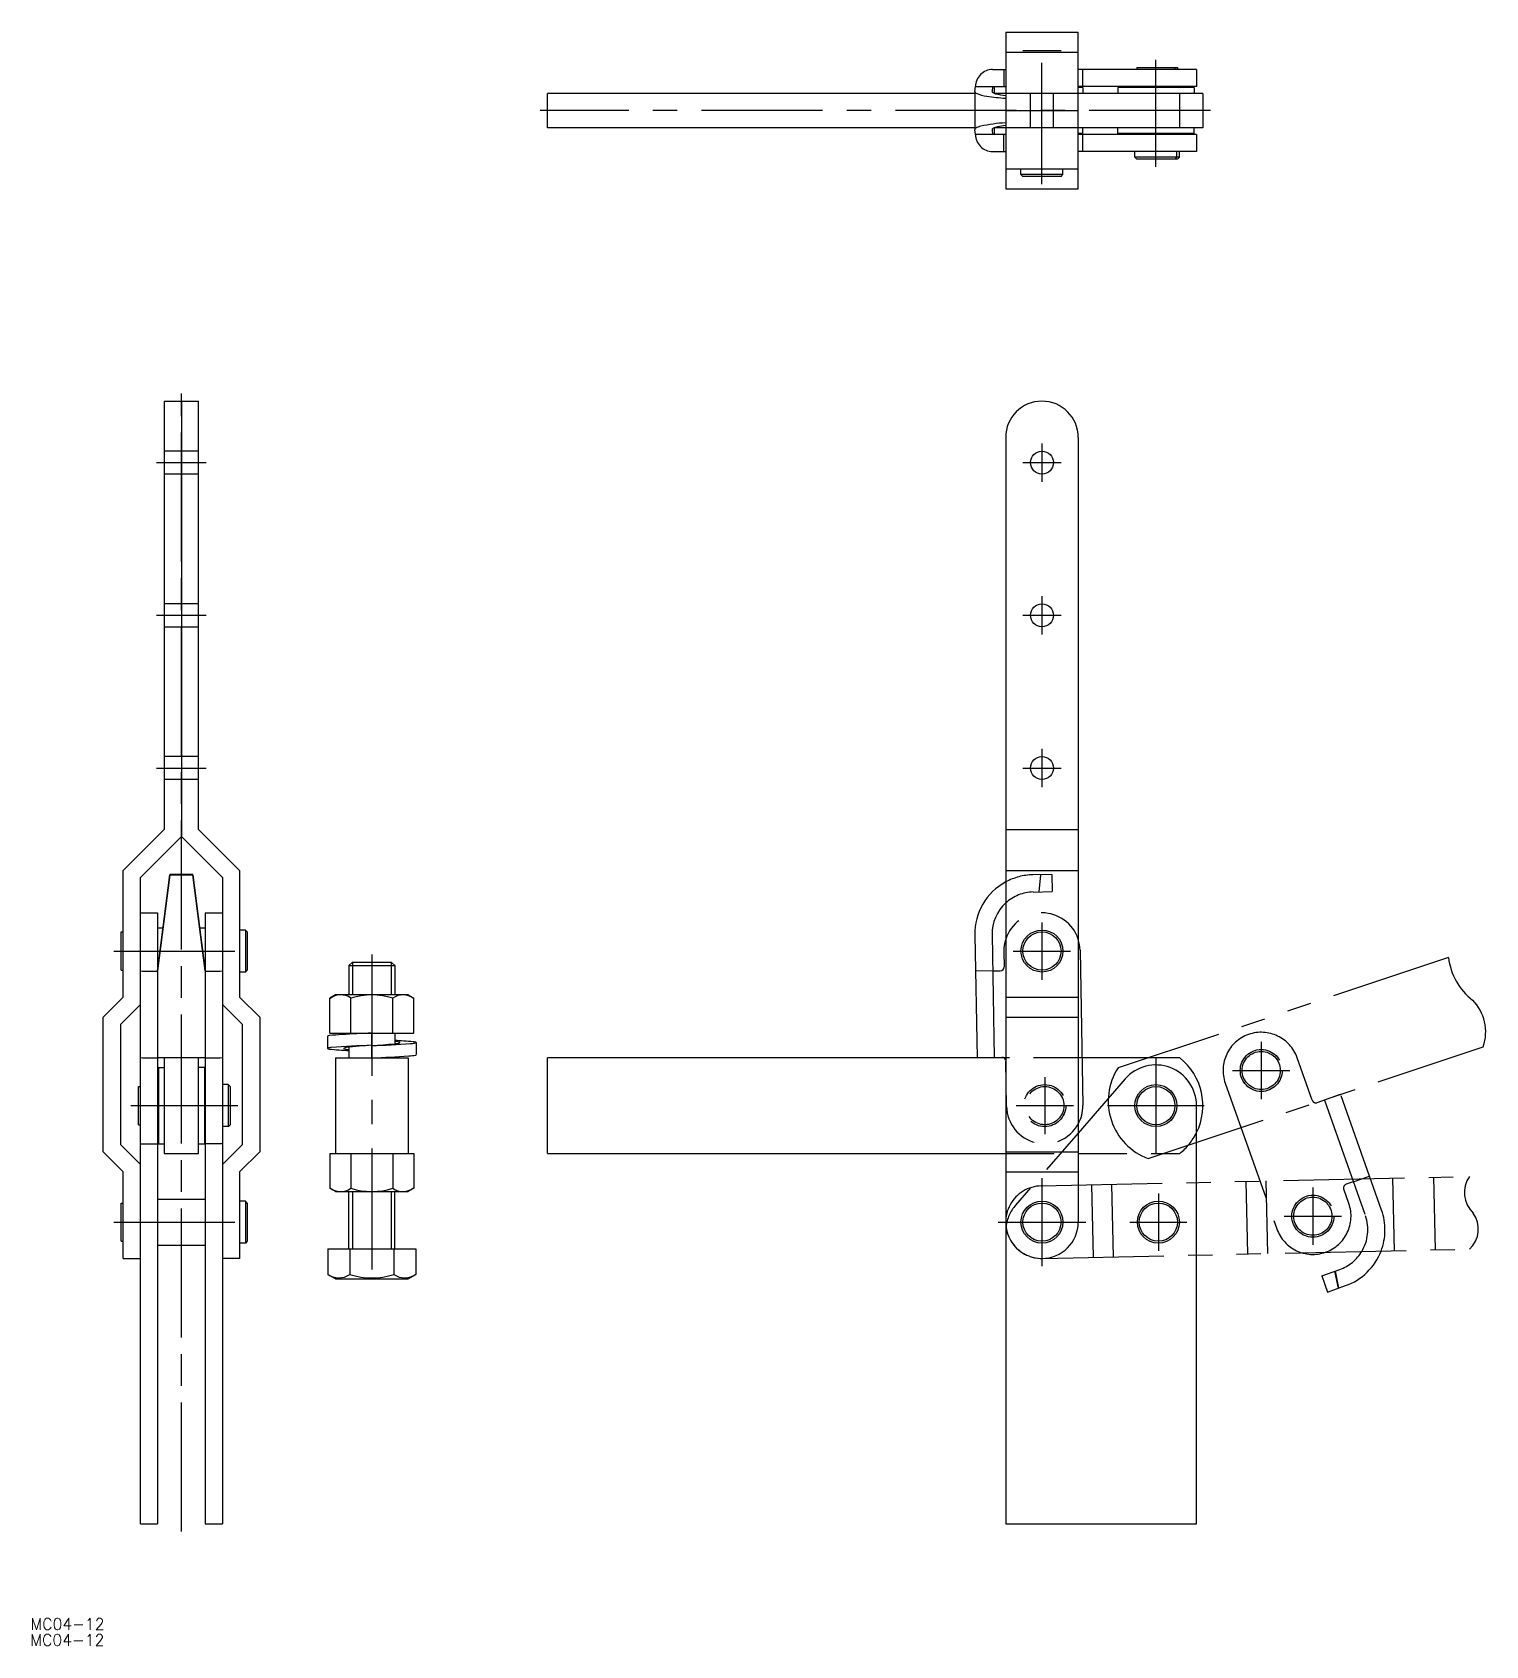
# Model space of a CAD drawing. Extents: x -255 to 126, y -32 to 391.
import ezdxf

# ---------------------------------------------------------------- set-up
doc = ezdxf.new("R2010")
doc.units = 0
for name, pattern in [('CENTER', [50.8, 31.75, -6.35, 6.35, -6.35]), ('DASHED', [19.05, 12.7, -6.35]), ('PHANTOM', [63.5, 31.75, -6.35, 6.35, -6.35, 6.35, -6.35])]:
    doc.linetypes.add(name, pattern=pattern)
doc.layers.get('0').update_dxf_attribs({"linetype": 'CONTINUOUS'})
doc.layers.add('CENTER', color=1, linetype='CENTER')
doc.styles.get("Standard").update_dxf_attribs({"font": 'txt.shx', "height": 3, "bigfont": 'bigfont.shx'})

# ---------------------------------------------------------------- blocks, each defined once
blk = doc.blocks.new('*U2')
at = {"color": 7, "linetype": 'CONTINUOUS'}
blk.add_text('MC04-12', height=3, dxfattribs=at).set_placement((-255.5, -27.76))
blk = doc.blocks.new('*U3')
at = {"color": 7, "linetype": 'CONTINUOUS'}
blk.add_text('MC04-12', height=3, dxfattribs=at).set_placement((-255.54, -31.94))

msp = doc.modelspace()

# ---------------------------------------------------------------- linework, layer by layer
at = {"color": 7, "linetype": 'CONTINUOUS'}
for p, q in [((0, 390.61), (19, 390.61)), ((0, 390.61), (0, 349.61)), ((19, 349.61), (19, 390.61)), ((0, 385.36), (19, 385.36)), ((4.5, 385.86), (14.5, 385.86)), ((-3.41, 380.86), (0, 380.86)), ((-0.5, 380.86), (-0.5, 376.36)), ((50, 380.86), (19, 380.86)), ((20.25, 380.86), (20.25, 380.86)), ((20.25, 376.36), (20.25, 380.86)), ((34.35, 381.36), (45, 381.36)), ((34.35, 381.36), (34.35, 380.86)), ((44.35, 381.36), (44.35, 380.86)), ((45, 381.36), (45, 380.86)), ((50, 380.86), (50, 376.36)), ((-8.08, 375.12), (-7.9, 376.36)), ((-7.9, 376.36), (0, 376.36)), ((-3.41, 376.36), (-3.58, 375.12)), ((-2.99, 376.36), (-2.99, 374.63)), ((50, 376.36), (19, 376.36)), ((20.25, 376.11), (19, 376.11)), ((20.25, 376.36), (20.25, 376.36)), ((20.25, 376.11), (20.25, 374.61)), ((49.35, 376.11), (29.35, 376.11)), ((29.35, 376.11), (29.35, 374.61)), ((33.95, 376.36), (33.95, 376.11)), ((35.35, 376.36), (35.35, 376.11)), ((43.35, 376.36), (43.35, 376.11)), ((46.05, 376.36), (46.05, 376.11)), ((49.35, 376.11), (49.35, 374.61)), ((-8.08, 374.61), (-120, 374.61)), ((-120, 365.61), (-120, 374.61)), ((-8.08, 375.08), (-8.08, 365.16)), ((-3.58, 375.12), (-3.58, 375.07)), ((51.65, 374.61), (-2.91, 374.61)), ((45.64, 365.61), (45.64, 374.61)), ((51.65, 374.61), (51.65, 365.61)), ((0, 370.11), (19, 370.11)), ((-8.08, 365.61), (-120, 365.61)), ((-7.9, 363.86), (-8.08, 365.09)), ((-8.08, 365.09), (-8.08, 365.09)), ((0, 363.86), (-7.9, 363.86)), ((-3.58, 365.14), (-3.58, 365.09)), ((-3.58, 365.09), (-3.41, 363.86)), ((-2.99, 365.58), (-2.99, 363.86)), ((51.65, 365.61), (-2.91, 365.61)), ((-0.5, 359.36), (-0.5, 363.86)), ((20.25, 364.11), (19, 364.11)), ((50, 363.86), (19, 363.86)), ((20.25, 364.11), (20.25, 365.61)), ((20.25, 359.36), (20.25, 363.86)), ((20.25, 363.86), (20.25, 363.86)), ((29.35, 364.11), (29.35, 365.61)), ((49.35, 364.11), (29.35, 364.11)), ((33.95, 364.11), (33.95, 363.86)), ((35.35, 364.11), (35.35, 363.86)), ((43.35, 364.11), (43.35, 363.86)), ((46.05, 364.11), (46.05, 363.86)), ((49.35, 364.11), (49.35, 365.61)), ((50, 363.86), (50, 359.36)), ((-3.41, 359.36), (0, 359.36)), ((50, 359.36), (19, 359.36)), ((20.25, 359.36), (20.25, 359.36)), ((33.85, 357.86), (33.85, 359.36)), ((44.85, 357.86), (44.85, 359.36)), ((45.5, 357.86), (45.5, 359.36)), ((45.5, 357.86), (33.85, 357.86)), ((34.35, 357.36), (33.85, 357.86)), ((45, 357.36), (34.35, 357.36)), ((44.35, 357.36), (44.85, 357.86)), ((45, 357.36), (45.5, 357.86)), ((0, 354.86), (19, 354.86)), ((4, 353.36), (4, 354.86)), ((15, 353.36), (4, 353.36)), ((4.5, 352.86), (4, 353.36)), ((14.5, 352.86), (4.5, 352.86)), ((14.5, 352.86), (15, 353.36)), ((15, 353.36), (15, 354.86)), ((0, 349.61), (19, 349.61)), ((-220.44, 294), (-220.44, 181.82)), ((-220.44, 294), (-211.44, 294)), ((-215.94, 294), (-215.94, 179.96)), ((-211.44, 181.82), (-211.44, 294)), ((0, 284.5), (0, 78.99)), ((19, 284.5), (19, 78.99)), ((-231.19, 171.07), (-220.44, 181.82)), ((-211.44, 181.82), (-200.69, 171.07)), ((0, 181.82), (19, 181.82)), ((-215.94, 179.96), (-226.69, 169.21)), ((-205.19, 169.21), (-215.94, 179.96)), ((-231.19, 137.89), (-231.19, 171.07)), ((-226.69, 0), (-226.69, 169.21)), ((-218.94, 169.99), (-222.19, 144.82)), ((-222.19, 144.7), (-218.94, 169.95)), ((-218.94, 169.99), (-218.94, 169.95)), ((-218.94, 169.95), (-212.94, 169.95)), ((-212.94, 169.99), (-212.94, 169.95)), ((-209.69, 144.82), (-212.94, 169.99)), ((-212.94, 169.95), (-209.69, 144.7)), ((-205.19, 169.21), (-205.19, 0)), ((-200.69, 171.07), (-200.69, 137.89)), ((0, 171.07), (19, 171.07)), ((-226.69, 159.99), (-222.19, 159.99)), ((-222.19, 159.99), (-222.19, 0)), ((-209.69, 159.99), (-209.69, 0)), ((-209.69, 159.99), (-205.19, 159.99)), ((-231.69, 144.99), (-231.69, 154.99)), ((-231.69, 154.99), (-231.19, 154.99)), ((-222.19, 156.04), (-220.74, 156.04)), ((-211.14, 156.04), (-209.69, 156.04)), ((-199.19, 155.49), (-200.69, 155.49)), ((-199.19, 155.49), (-199.19, 144.49)), ((-198.69, 154.99), (-199.19, 155.49)), ((-198.69, 154.99), (-198.69, 144.99)), ((-8.08, 154.17), (-7.48, 122)), ((-3.58, 154.25), (-2.99, 122.08)), ((-0.5, 149.81), (-0.42, 145.84)), ((19.5, 150.18), (20.25, 109.5)), ((-231.69, 144.99), (-231.19, 144.99)), ((-226.69, 144.78), (-226.69, 144.82)), ((-205.19, 144.78), (-205.19, 144.82)), ((-199.19, 144.49), (-200.69, 144.49)), ((-199.19, 144.49), (-198.69, 144.99)), ((-171.12, 147.1), (-172.07, 146.16)), ((-172.07, 146.16), (-160.07, 146.16)), ((-172.07, 146.16), (-172.07, 138.5)), ((-171.12, 147.1), (-161.02, 147.1)), ((-161.02, 147.1), (-160.07, 146.16)), ((-160.07, 146.16), (-160.07, 138.5)), ((-3.41, 144.78), (-7.9, 144.7)), ((-3.41, 144.78), (-1.41, 144.82)), ((-236.44, 132.64), (-231.19, 137.89)), ((-226.69, 136.03), (-231.94, 130.78)), ((-199.94, 130.78), (-205.19, 136.03)), ((-200.69, 137.89), (-195.44, 132.64)), ((-175.57, 138.5), (-177.04, 137.66)), ((-177.04, 128.5), (-177.04, 137.66)), ((-156.57, 138.5), (-175.57, 138.5)), ((-171.56, 128.5), (-171.56, 137.66)), ((-160.59, 128.5), (-160.59, 137.66)), ((-156.57, 138.5), (-155.1, 137.66)), ((-155.1, 128.5), (-155.1, 137.66)), ((0, 137.89), (19, 137.89)), ((-236.44, 97.44), (-236.44, 132.64)), ((-195.44, 132.64), (-195.44, 97.44)), ((0, 132.64), (19, 132.64)), ((-231.94, 130.78), (-231.94, 99.31)), ((-199.94, 99.31), (-199.94, 130.78)), ((-177.71, 127.68), (-177.71, 124.48)), ((-177.04, 128.5), (-155.1, 128.5)), ((-172.07, 128.5), (-172.07, 128.22)), ((-166.07, 125.3), (-166.07, 128.5)), ((-160.07, 128.5), (-160.07, 125.71)), ((-172.07, 124.79), (-172.07, 122)), ((-166.07, 122), (-166.07, 125.2)), ((-154.46, 126), (-154.43, 122.85)), ((-209.69, 122), (-222.19, 122)), ((-221.94, 119.5), (-221.94, 99.5)), ((-221.94, 119.5), (-220.44, 119.5)), ((-220.44, 122), (-220.44, 97)), ((-211.44, 97), (-211.44, 122)), ((-209.94, 119.5), (-211.44, 119.5)), ((-209.94, 119.5), (-209.94, 99.5)), ((-175.57, 122), (-156.57, 122)), ((-175.57, 122), (-175.57, 97)), ((-156.57, 122), (-156.57, 97)), ((-0.49, 122), (-120, 122)), ((-120, 97), (-120, 122)), ((-7.48, 122), (-0.99, 122.12)), ((45.64, 122), (20.02, 122)), ((-227.19, 104.5), (-227.19, 114.5)), ((-227.19, 114.5), (-226.69, 114.5)), ((-203.69, 115), (-205.19, 115)), ((-203.69, 115), (-203.69, 104)), ((-203.19, 114.5), (-203.69, 115)), ((-203.19, 114.5), (-203.19, 104.5)), ((31.31, 116.49), (19, 102.32)), ((50, 0), (50, 109.5)), ((-227.19, 104.5), (-226.69, 104.5)), ((-203.69, 104), (-205.19, 104)), ((-203.69, 104), (-203.19, 104.5)), ((-231.19, 92.19), (-236.44, 97.44)), ((-231.94, 99.31), (-226.69, 94.06)), ((-226.69, 99.5), (-222.19, 99.5)), ((-221.94, 99.5), (-220.44, 99.5)), ((-211.44, 99.5), (-209.94, 99.5)), ((-205.19, 99.5), (-209.69, 99.5)), ((-205.19, 94.06), (-199.94, 99.31)), ((-195.44, 97.44), (-200.69, 92.19)), ((0, 97.44), (19, 97.44)), ((-220.44, 97), (-211.44, 97)), ((-177.04, 97), (-177.04, 87.85)), ((-177.04, 97), (-155.1, 97)), ((-171.56, 97), (-171.56, 87.85)), ((-160.59, 97), (-160.59, 87.85)), ((-155.1, 97), (-155.1, 87.85)), ((-120, 97), (0, 97)), ((-231.19, 69.49), (-231.19, 92.19)), ((-200.69, 92.19), (-200.69, 69.49)), ((0, 92.19), (19, 92.19)), ((-222.19, 85.04), (-209.69, 85.04)), ((-175.57, 87), (-177.04, 87.85)), ((-175.57, 87), (-156.57, 87)), ((-172.07, 72), (-172.07, 87)), ((-160.07, 72), (-160.07, 87)), ((-155.1, 87.85), (-156.57, 87)), ((-231.69, 73.99), (-231.69, 83.99)), ((-231.69, 83.99), (-231.19, 83.99)), ((-199.19, 84.49), (-200.69, 84.49)), ((-199.19, 84.49), (-199.19, 73.49)), ((-198.69, 83.99), (-199.19, 84.49)), ((-198.69, 83.99), (-198.69, 73.99)), ((0, 78.99), (0, 0)), ((-231.69, 73.99), (-231.19, 73.99)), ((-222.19, 72.94), (-209.69, 72.94)), ((-222.19, 72.94), (-209.69, 72.94)), ((-199.19, 73.49), (-200.69, 73.49)), ((-198.69, 73.99), (-199.19, 73.49)), ((-177.62, 72), (-177.62, 65.29)), ((-177.62, 72), (-154.52, 72)), ((-171.85, 72), (-171.85, 65.29)), ((-160.3, 72), (-160.3, 65.29)), ((-154.52, 72), (-154.52, 65.29)), ((-231.19, 69.49), (-226.69, 69.49)), ((-200.69, 69.49), (-205.19, 69.49)), ((-175.57, 64.1), (-177.62, 65.29)), ((-175.57, 64.1), (-156.57, 64.1)), ((-156.57, 64.1), (-154.52, 65.29)), ((-226.69, 0), (-222.19, 0)), ((-209.69, 0), (-205.19, 0)), ((0, 0), (50, 0))]:
    msp.add_line(p, q, dxfattribs=at)
at = {"color": 3, "linetype": 'DASHED'}
for p, q in [((6.5, 365.61), (6.5, 374.61)), ((12.5, 365.61), (12.5, 374.61)), ((-211.44, 280.91), (-220.44, 280.91)), ((-211.44, 274.91), (-220.44, 274.91)), ((-211.44, 240.91), (-220.44, 240.91)), ((-220.44, 234.91), (-211.44, 234.91)), ((-211.44, 200.91), (-220.44, 200.91)), ((-211.44, 194.91), (-220.44, 194.91)), ((12.13, 170.05), (7.13, 169.95)), ((9.15, 169.99), (8.66, 165.48)), ((12.13, 170.05), (12.21, 165.55)), ((7.21, 165.45), (12.21, 165.55)), ((20.02, 122), (-0.49, 122)), ((0.25, 109.31), (0.03, 121.14)), ((19, 102.32), (2.61, 83.47)), ((0, 97), (45.64, 97))]:
    msp.add_line(p, q, dxfattribs=at)
at = {"color": 3, "linetype": 'PHANTOM'}
for p, q in [((116.03, 148.27), (29.43, 119.37)), ((37.34, 95.65), (125.09, 124.94)), ((66.95, 126.21), (66.95, 111.21)), ((59.45, 118.71), (74.45, 118.71)), ((80.33, 110.91), (76.38, 122.05)), ((57.53, 115.37), (71.06, 77.2)), ((81.61, 110.3), (87.73, 112.47)), ((83.49, 110.97), (94.24, 80.64)), ((98.48, 82.14), (87.73, 112.47)), ((9.29, 88.49), (121.5, 90.93)), ((22.49, 88.78), (22.9, 69.78)), ((27.74, 88.89), (28.15, 69.9)), ((62.93, 89.66), (63.34, 70.66)), ((68.18, 89.77), (68.59, 70.78)), ((91.08, 89.57), (89.19, 88.9)), ((91.08, 89.57), (95.32, 91.07)), ((101.35, 90.5), (101.76, 71.5)), ((112.1, 90.73), (112.51, 71.73)), ((80.48, 88.04), (80.48, 73.04)), ((89.91, 83.88), (88.58, 87.62)), ((72.98, 80.54), (87.98, 80.54)), ((9.71, 69.5), (121.53, 71.93)), ((82.83, 64.93), (87.55, 66.6)), ((82.83, 64.93), (84.34, 60.69)), ((86.18, 66.11), (87.14, 61.68)), ((86.3, 66.16), (87.24, 61.71)), ((84.34, 60.69), (89.05, 62.36))]:
    msp.add_line(p, q, dxfattribs=at)
at = {"color": 3, "linetype": 'CONTINUOUS'}
for p, q in [((-171.12, 147.1), (-171.12, 138.5)), ((-161.02, 147.1), (-161.02, 138.5)), ((-171.12, 87), (-171.12, 72)), ((-161.02, 87), (-161.02, 72))]:
    msp.add_line(p, q, dxfattribs=at)
at = {"color": 7, "linetype": 'CONTINUOUS'}
for centre, radius in [((9.5, 277.91), 3), ((9.5, 237.91), 3), ((9.5, 197.91), 3), ((9.5, 149.99), 5.5), ((9.5, 149.99), 5), ((39.35, 109.5), 5.5), ((39.35, 109.5), 5), ((9.5, 78.99), 5.5), ((9.5, 78.99), 5), ((40, 78.99), 5.5), ((40, 78.99), 5)]:
    msp.add_circle(centre, radius, dxfattribs=at)
at = {"color": 3, "linetype": 'PHANTOM'}
for centre, radius in [((66.95, 118.71), 5.5), ((66.95, 118.71), 5), ((80.48, 80.54), 5.5), ((80.48, 80.54), 5)]:
    msp.add_circle(centre, radius, dxfattribs=at)
at = {"color": 3, "linetype": 'DASHED'}
for radius in [5.5, 5]:
    msp.add_circle((10.25, 109.5), radius, dxfattribs=at)
at = {"color": 7, "linetype": 'CONTINUOUS'}
for centre, radius, start, end in [((-3.41, 376.36), 4.5, 90.0049, 180.005), ((-7.78, 375.09), 0.304, 173.6001, 215.3744), ((-7.25, 375.51), 0.98, 217.6425, 242.5761), ((-3.95, 382.81), 8.99, 245.3016, 263.7463), ((3.33, 426.52), 53.29, 261.09, 266.4184), ((-3.23, 375.16), 0.365, 193.9624, 241.9548), ((-1.91, 377.34), 2.92, 239.2694, 254.9676), ((1.73, 391.34), 17.38, 255.3613, 264.2952), ((-7.8, 365.13), 0.278, 153.0499, 187.715), ((-7.52, 364.97), 0.6, 123.1736, 152.0697), ((-3.41, 363.86), 4.5, 179.995, 269.9951), ((-5.61, 361.78), 4.32, 102.431, 121.2937), ((2.07, 326.69), 40.24, 92.9428, 102.3429), ((-3.36, 365.11), 0.224, 139.6146, 185.892), ((-2.89, 364.69), 0.853, 115.1362, 138.3165), ((-1.37, 361.51), 4.38, 100.2337, 115.5103), ((2.36, 344.6), 21.69, 96.2496, 101.9916), ((9.5, 284.5), 9.5, 0, 180), ((-215.97, 89.71), 80.34, 87.8418, 92.1219), ((7.42, 154.46), 15.5, 118.5886, 181.0611), ((7.42, 154.46), 11, 132.3978, 181.0611), ((9.5, 149.99), 10, 161.8051, 181.0611), ((9.5, 149.99), 10, 1.0611, 18.1949), ((-223.32, 205.51), 60.82, 266.8187, 271.0595), ((-208.57, 205.51), 60.82, 268.9405, 273.1813), ((-1.42, 145.82), 1, 271.0611, 1.0611), ((-174.18, 134.04), 4.47, 54.0828, 129.8006), ((-166.07, 120.35), 18.15, 72.412, 107.588), ((-157.89, 133.8), 4.71, 53.702, 124.9373), ((-177.13, 126.73), 1.11, 93.5879, 121.4484), ((-171.06, 73.67), 54.51, 92.9151, 96.468), ((-152.68, -217.35), 346.11, 92.2168, 93.5028), ((-177.65, 124.47), 0.0567, 117.9684, 168.5302), ((-177.66, 124.49), 0.0526, 189.4413, 243.6118), ((-177.44, 124.11), 0.471, 103.3694, 120.2363), ((-177.07, 125.86), 1.55, 246.7843, 263.5954), ((-176.27, 119.18), 5.54, 94.3244, 103.4201), ((-167.99, 213.58), 89.73, 264.0792, 267.3913), ((-156.49, -138.64), 264.12, 92.0795, 94.3853), ((-173.32, 124.46), 0.0964, 118.1382, 163.0705), ((-173.29, 124.51), 0.119, 190.9868, 260.4691), ((-172.49, 122.54), 2.18, 97.0227, 113.4428), ((-172.49, 126.52), 2.28, 248.9899, 262.6627), ((-170.29, 140.09), 16.03, 261.0389, 263.6152), ((-159.6, 15.36), 110.14, 93.3695, 96.8634), ((-178.78, 450.16), 325.2, 272.2397, 274.0296), ((-172.09, 232.22), 107.18, 273.2174, 276.4366), ((-165.57, 13.61), 113.09, 84.7529, 87.2141), ((-160.69, 119.26), 7.11, 75.4358, 85.0101), ((-160.96, 134.88), 9.21, 275.5459, 281.7199), ((-159.28, 126.91), 1.07, 280.1345, 297.3766), ((-158.96, 125.87), 0.285, 40.228, 78.7238), ((-158.85, 126.08), 0.128, 297.7669, 325.1478), ((-158.78, 126.03), 0.045, 324.2678, 28.1217), ((-156.97, 134.97), 12.46, 272.791, 281.038), ((-157.1, 140.83), 15.11, 274.4464, 278.3749), ((-155.68, 121.67), 4.58, 76.2994, 84.2713), ((-155.01, 127.16), 1.29, 274.9234, 295.4227), ((-154.69, 125.7), 0.43, 57.6257, 77.9947), ((-154.67, 123.09), 0.364, 284.3524, 303.8394), ((-154.51, 122.86), 0.0794, 301.1469, 352.4173), ((-154.48, 126.02), 0.0469, 7.3744, 59.7885), ((-154.48, 126.04), 0.0475, 301.5874, 352.0963), ((-223.32, 182.81), 60.82, 266.8187, 271.0595), ((-208.57, 182.81), 60.82, 268.9405, 273.1813), ((-178.01, 435.48), 313.71, 272.1811, 273.9567), ((-0.97, 121.12), 1, 14.7336, 91.0611), ((39.35, 109.5), 10.65, 0, 139), ((35.65, 109.5), 16, 333.7503, 51.3752), ((10.25, 109.5), 10, 331.045, 0), ((-174.21, 91.59), 4.58, 231.8893, 305.4498), ((-166.07, 105.16), 18.15, 252.412, 287.588), ((-157.91, 91.66), 4.65, 234.8478, 307.053), ((9.5, 78.99), 9.5, 180, 0), ((-174.7, 69.39), 4.99, 234.1856, 304.7987), ((-166.07, 83.5), 19.11, 252.412, 287.588), ((-157.45, 69.38), 4.98, 235.1452, 305.9523)]:
    msp.add_arc(centre, radius, start, end, dxfattribs=at)
at = {"color": 3, "linetype": 'DASHED'}
for centre, radius, start, end in [((7.42, 154.46), 15.5, 91.0611, 118.5886), ((7.42, 154.46), 11, 91.0611, 132.3978), ((9.5, 149.99), 10, 18.1949, 161.8051), ((10.25, 109.5), 10, 181.0611, 331.045), ((35.65, 109.5), 16, 308.6248, 333.7503), ((10.65, 76.48), 10.65, 139, 173.0414)]:
    msp.add_arc(centre, radius, start, end, dxfattribs=at)
at = {"color": 3, "linetype": 'CONTINUOUS'}
for centre, radius, start, end in [((132.28, 150.14), 16.36, 186.5605, 232.6073), ((114.06, 128.87), 11.71, 340.3797, 44.9466), ((127.55, 86.73), 7.37, 145.219, 226.5924), ((116.75, 77.18), 7.1, 312.3087, 36.1471)]:
    msp.add_arc(centre, radius, start, end, dxfattribs=at)
at = {"color": 3, "linetype": 'PHANTOM'}
for centre, radius, start, end in [((66.95, 118.71), 10, 19.5157, 199.5157), ((42.86, 110.67), 16, 147.0795, 249.8298), ((81.27, 111.24), 1, 199.5157, 289.5157), ((89.52, 87.96), 1, 109.5157, 199.5157), ((9.5, 78.99), 9.5, 91.2472, 271.2472), ((80.48, 80.54), 10, 199.5157, 19.5157), ((83.87, 76.97), 11, 329.0957, 19.5157), ((83.87, 76.97), 15.5, 339.0583, 19.5157), ((83.87, 76.97), 11, 289.5157, 329.0957), ((83.87, 76.97), 15.5, 289.5157, 339.0583)]:
    msp.add_arc(centre, radius, start, end, dxfattribs=at)
at = {"layer": 'CENTER', "color": 1, "linetype": 'CENTER'}
for p, q in [((9.5, 350.86), (9.5, 387.86)), ((39.35, 355.36), (39.35, 383.36)), ((53.65, 370.11), (-122, 370.11)), ((-215.94, -2), (-215.94, 296)), ((-215.94, 0), (-215.94, 294)), ((9.5, 282.91), (9.5, 272.91)), ((-222.44, 277.91), (-209.44, 277.91)), ((4.5, 277.91), (14.5, 277.91)), ((9.5, 242.91), (9.5, 232.91)), ((-222.44, 237.91), (-209.44, 237.91)), ((4.5, 237.91), (14.5, 237.91)), ((9.5, 202.91), (9.5, 192.91)), ((-222.44, 197.91), (-209.44, 197.91)), ((4.5, 197.91), (14.5, 197.91)), ((9.5, 157.49), (9.5, 142.49)), ((-233.69, 149.99), (-196.69, 149.99)), ((-166.07, 149.1), (-166.07, 62.1)), ((2, 149.99), (17, 149.99)), ((39.35, 122.15), (39.35, 96.85)), ((10.25, 117), (10.25, 102)), ((-229.19, 109.5), (-201.19, 109.5)), ((2.75, 109.5), (17.75, 109.5)), ((26.7, 109.5), (52, 109.5)), ((9.5, 90.49), (9.5, 67.49)), ((40, 86.49), (40, 71.49)), ((-233.69, 78.99), (-196.69, 78.99)), ((-2, 78.99), (21, 78.99)), ((32.5, 78.99), (47.5, 78.99))]:
    msp.add_line(p, q, dxfattribs=at)

# ---------------------------------------------------------------- block references
at = {"color": 7, "linetype": 'CONTINUOUS'}
for name in ['*U2', '*U3']:
    msp.add_blockref(name, (0, 0), dxfattribs=at)

doc.saveas('drawing.dxf')
